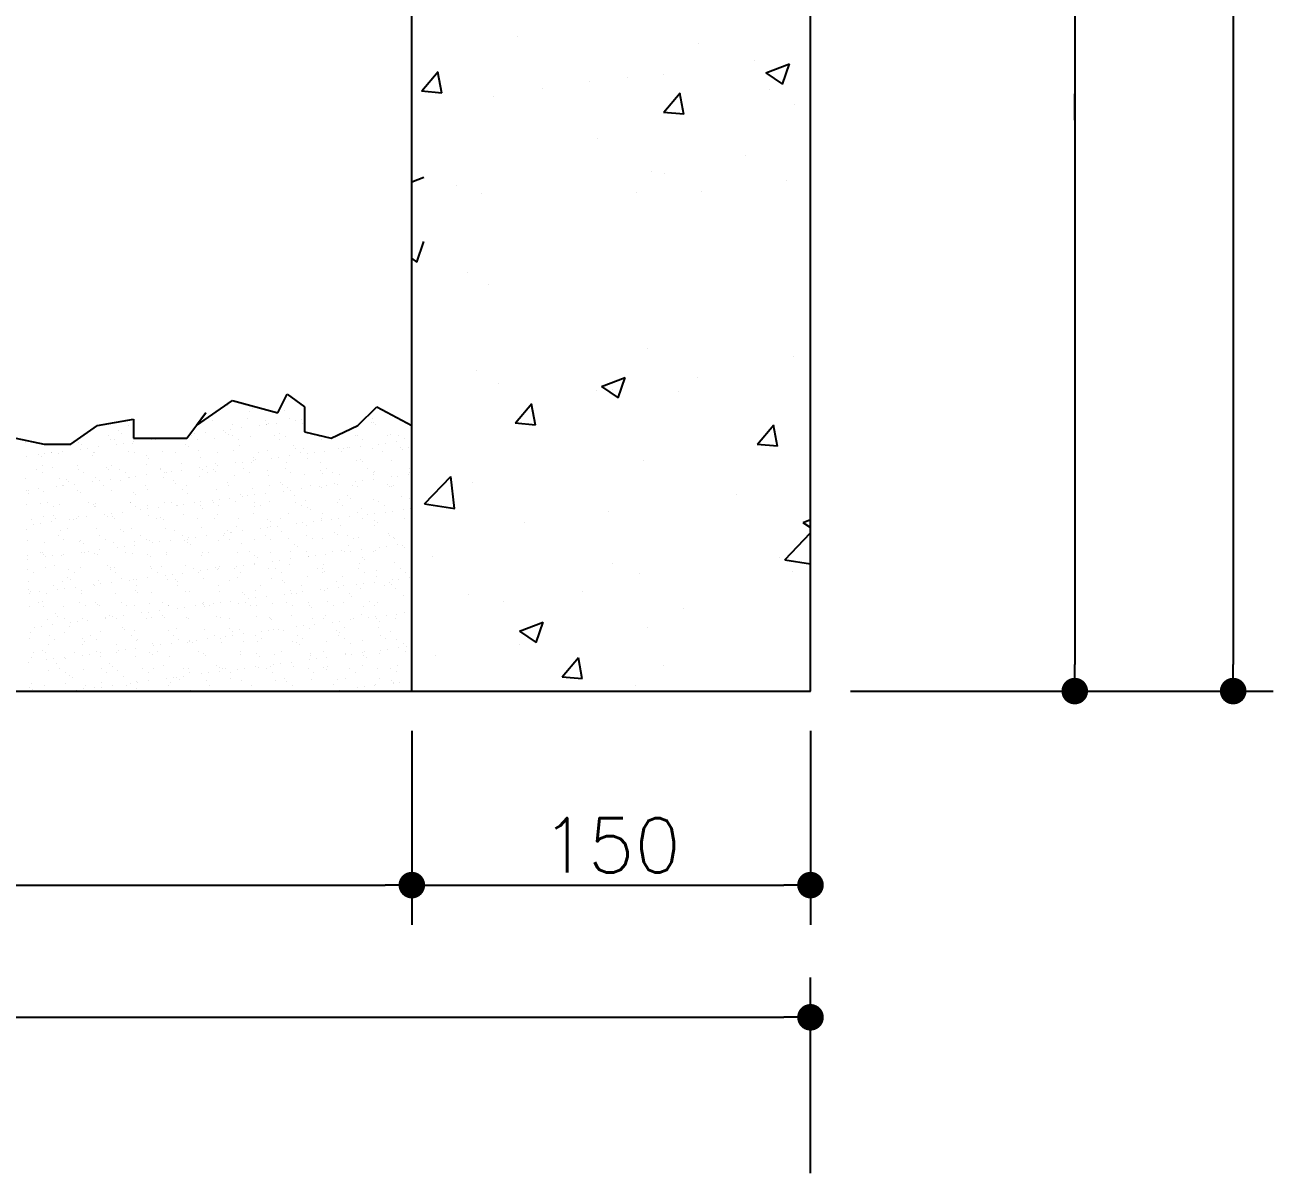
# Model space of a CAD drawing. Header units: millimetres. Extents: x 412 to 646, y 331 to 411.
# Drawn here: x 562.398 to 563.74, y 387.271 to 388.506 of the extents above; entities that cross this region are included whole.
import ezdxf
from ezdxf.enums import TextEntityAlignment as Align

# ---------------------------------------------------------------- set-up
doc = ezdxf.new("R2010")
doc.units = ezdxf.units.MM
for name, color, linetype in [('DETALHES', 6, 'Continuous'), ('nivel', 4, 'Continuous'), ('PAR', 4, 'Continuous')]:
    doc.layers.add(name, color=color, linetype=linetype)
doc.styles.add('ROMANS', font='romans.shx', dxfattribs={"height": 0.2})

# ---------------------------------------------------------------- blocks, each defined once
blk = doc.blocks.new('DOT')
at = {"layer": 'PAR', "color": 0, "linetype": 'ByBlock'}
blk.add_line((-0.5, 0), (-1, 0), dxfattribs=at)
at = {"layer": 'PAR', "color": 0, "linetype": 'ByBlock', "const_width": 0.5}
blk.add_lwpolyline([(-0.25, 0, 1), (0.25, 0, 1)], format="xyb", close=True, dxfattribs=at)

msp = doc.modelspace()

# ---------------------------------------------------------------- linework, layer by layer
at = {"color": 0}
for p, q in [((562.616138, 388.096156), (562.616138, 388.096156)), ((562.639941, 388.090473), (562.639941, 388.090473)), ((562.642853, 388.093126), (562.642853, 388.093126)), ((562.677334, 388.09095), (562.677334, 388.09095)), ((562.772735, 388.091345), (562.772735, 388.091345)), ((562.584133, 388.075865), (562.584133, 388.075865)), ((562.593338, 388.08226), (562.593338, 388.08226)), ((562.599911, 388.080589), (562.599911, 388.080589)), ((562.621525, 388.076342), (562.621525, 388.076342)), ((562.637824, 388.082341), (562.637824, 388.082341)), ((562.657071, 388.080098), (562.657071, 388.080098)), ((562.657379, 388.076159), (562.657379, 388.076159)), ((562.658067, 388.076167), (562.658067, 388.076167)), ((562.659704, 388.077685), (562.659704, 388.077685)), ((562.668993, 388.077687), (562.668993, 388.077687)), ((562.682309, 388.082422), (562.682309, 388.082422)), ((562.688396, 388.080242), (562.688396, 388.080242)), ((562.695831, 388.081221), (562.695831, 388.081221)), ((562.69665, 388.077557), (562.69665, 388.077557)), ((562.770584, 388.077859), (562.770584, 388.077859)), ((562.77128, 388.082583), (562.77128, 388.082583)), ((562.772235, 388.078344), (562.772235, 388.078344)), ((562.774868, 388.075931), (562.774868, 388.075931)), ((562.488194, 388.06398), (562.488194, 388.06398)), ((562.498965, 388.069314), (562.498965, 388.069314)), ((562.501598, 388.066902), (562.501598, 388.066902)), ((562.509008, 388.07465), (562.509008, 388.07465)), ((562.577165, 388.064142), (562.577165, 388.064142)), ((562.580475, 388.066034), (562.580475, 388.066034)), ((562.592089, 388.067563), (562.592089, 388.067563)), ((562.611492, 388.070117), (562.611492, 388.070117)), ((562.614129, 388.06756), (562.614129, 388.06756)), ((562.616762, 388.065147), (562.616762, 388.065147)), ((562.618927, 388.071096), (562.618927, 388.071096)), ((562.621651, 388.064223), (562.621651, 388.064223)), ((562.630541, 388.072625), (562.630541, 388.072625)), ((562.640841, 388.062949), (562.640841, 388.062949)), ((562.649944, 388.07518), (562.649944, 388.07518)), ((562.666136, 388.064304), (562.666136, 388.064304)), ((562.672132, 388.066297), (562.672132, 388.066297)), ((562.678233, 388.063426), (562.678233, 388.063426)), ((562.710622, 388.064385), (562.710622, 388.064385)), ((562.714776, 388.06325), (562.714776, 388.06325)), ((562.731926, 388.063393), (562.731926, 388.063393)), ((562.753358, 388.06464), (562.753358, 388.06464)), ((562.755107, 388.064465), (562.755107, 388.064465)), ((562.787296, 388.064543), (562.787296, 388.064543)), ((562.79075, 388.065117), (562.79075, 388.065117)), ((562.799593, 388.064546), (562.799593, 388.064546)), ((562.398862, 388.057268), (562.398862, 388.057268)), ((562.456022, 388.056777), (562.456022, 388.056777)), ((562.457684, 388.049868), (562.457684, 388.049868)), ((562.458655, 388.054364), (562.458655, 388.054364)), ((562.465119, 388.050847), (562.465119, 388.050847)), ((562.476733, 388.052376), (562.476733, 388.052376)), ((562.489742, 388.059867), (562.489742, 388.059867)), ((562.494218, 388.060143), (562.494218, 388.060143)), ((562.496136, 388.05493), (562.496136, 388.05493)), ((562.503571, 388.055909), (562.503571, 388.055909)), ((562.514026, 388.055514), (562.514026, 388.055514)), ((562.515185, 388.057438), (562.515185, 388.057438)), ((562.528324, 388.061257), (562.528324, 388.061257)), ((562.534588, 388.059993), (562.534588, 388.059993)), ((562.538704, 388.060224), (562.538704, 388.060224)), ((562.542023, 388.060972), (562.542023, 388.060972)), ((562.571186, 388.055023), (562.571186, 388.055023)), ((562.573819, 388.05261), (562.573819, 388.05261)), ((562.583189, 388.060304), (562.583189, 388.060304)), ((562.602259, 388.061559), (562.602259, 388.061559)), ((562.627675, 388.060385), (562.627675, 388.060385)), ((562.62919, 388.05376), (562.62919, 388.05376)), ((562.67216, 388.060466), (562.67216, 388.060466)), ((562.68635, 388.053269), (562.68635, 388.053269)), ((562.688983, 388.050856), (562.688983, 388.050856)), ((562.697549, 388.050032), (562.697549, 388.050032)), ((562.716646, 388.060547), (562.716646, 388.060547)), ((562.734942, 388.050509), (562.734942, 388.050509)), ((562.740018, 388.050052), (562.740018, 388.050052)), ((562.744354, 388.052005), (562.744354, 388.052005)), ((562.747454, 388.051031), (562.747454, 388.051031)), ((562.759067, 388.05256), (562.759067, 388.05256)), ((562.761131, 388.060628), (562.761131, 388.060628)), ((562.771484, 388.050334), (562.771484, 388.050334)), ((562.77847, 388.055114), (562.77847, 388.055114)), ((562.785906, 388.056093), (562.785906, 388.056093)), ((562.797519, 388.057622), (562.797519, 388.057622)), ((562.801514, 388.051514), (562.801514, 388.051514)), ((562.804147, 388.049102), (562.804147, 388.049102)), ((562.805617, 388.060709), (562.805617, 388.060709)), ((562.810066, 388.051724), (562.810066, 388.051724)), ((562.399829, 388.042251), (562.399829, 388.042251)), ((562.41308, 388.044239), (562.41308, 388.044239)), ((562.415713, 388.041826), (562.415713, 388.041826)), ((562.419232, 388.044806), (562.419232, 388.044806)), ((562.426667, 388.045785), (562.426667, 388.045785)), ((562.426933, 388.046165), (562.426933, 388.046165)), ((562.433933, 388.045259), (562.433933, 388.045259)), ((562.438281, 388.047314), (562.438281, 388.047314)), ((562.471083, 388.042976), (562.471083, 388.042976)), ((562.471419, 388.046246), (562.471419, 388.046246)), ((562.472516, 388.046649), (562.472516, 388.046649)), ((562.509908, 388.047126), (562.509908, 388.047126)), ((562.515904, 388.046327), (562.515904, 388.046327)), ((562.528244, 388.042485), (562.528244, 388.042485)), ((562.530877, 388.040072), (562.530877, 388.040072)), ((562.54645, 388.04695), (562.54645, 388.04695)), ((562.56039, 388.046408), (562.56039, 388.046408)), ((562.585033, 388.04834), (562.585033, 388.04834)), ((562.586247, 388.041222), (562.586247, 388.041222)), ((562.604875, 388.046489), (562.604875, 388.046489)), ((562.622425, 388.048817), (562.622425, 388.048817)), ((562.632098, 388.035844), (562.632098, 388.035844)), ((562.643408, 388.040731), (562.643408, 388.040731)), ((562.643711, 388.037373), (562.643711, 388.037373)), ((562.646041, 388.038318), (562.646041, 388.038318)), ((562.649361, 388.04657), (562.649361, 388.04657)), ((562.658967, 388.048642), (562.658967, 388.048642)), ((562.663114, 388.039928), (562.663114, 388.039928)), ((562.67055, 388.040906), (562.67055, 388.040906)), ((562.679133, 388.035901), (562.679133, 388.035901)), ((562.682163, 388.042435), (562.682163, 388.042435)), ((562.693846, 388.046651), (562.693846, 388.046651)), ((562.701411, 388.039468), (562.701411, 388.039468)), ((562.701566, 388.04499), (562.701566, 388.04499)), ((562.709002, 388.045969), (562.709002, 388.045969)), ((562.715676, 388.035726), (562.715676, 388.035726)), ((562.720615, 388.047498), (562.720615, 388.047498)), ((562.738332, 388.046731), (562.738332, 388.046731)), ((562.754258, 388.037116), (562.754258, 388.037116)), ((562.758572, 388.038977), (562.758572, 388.038977)), ((562.761205, 388.036564), (562.761205, 388.036564)), ((562.782817, 388.046812), (562.782817, 388.046812)), ((562.79165, 388.037593), (562.79165, 388.037593)), ((562.41076, 388.028048), (562.41076, 388.028048)), ((562.416707, 388.032041), (562.416707, 388.032041)), ((562.416784, 388.02421), (562.416784, 388.02421)), ((562.42814, 388.030438), (562.42814, 388.030438)), ((562.4541, 388.032517), (562.4541, 388.032517)), ((562.455246, 388.028128), (562.455246, 388.028128)), ((562.46127, 388.024291), (562.46127, 388.024291)), ((562.485301, 388.029947), (562.485301, 388.029947)), ((562.487934, 388.027535), (562.487934, 388.027535)), ((562.490642, 388.032342), (562.490642, 388.032342)), ((562.499731, 388.028209), (562.499731, 388.028209)), ((562.505755, 388.024372), (562.505755, 388.024372)), ((562.528355, 388.022186), (562.528355, 388.022186)), ((562.529224, 388.033732), (562.529224, 388.033732)), ((562.543304, 388.028684), (562.543304, 388.028684)), ((562.544217, 388.02829), (562.544217, 388.02829)), ((562.547758, 388.024741), (562.547758, 388.024741)), ((562.550241, 388.024452), (562.550241, 388.024452)), ((562.555194, 388.02572), (562.555194, 388.02572)), ((562.566616, 388.034209), (562.566616, 388.034209)), ((562.566807, 388.027249), (562.566807, 388.027249)), ((562.58621, 388.029803), (562.58621, 388.029803)), ((562.588702, 388.028371), (562.588702, 388.028371)), ((562.593646, 388.030782), (562.593646, 388.030782)), ((562.594726, 388.024533), (562.594726, 388.024533)), ((562.600465, 388.028193), (562.600465, 388.028193)), ((562.603098, 388.025781), (562.603098, 388.025781)), ((562.603159, 388.034034), (562.603159, 388.034034)), ((562.605259, 388.032311), (562.605259, 388.032311)), ((562.624662, 388.034865), (562.624662, 388.034865)), ((562.633188, 388.028452), (562.633188, 388.028452)), ((562.639212, 388.024614), (562.639212, 388.024614)), ((562.641741, 388.035424), (562.641741, 388.035424)), ((562.658469, 388.02693), (562.658469, 388.02693)), ((562.677673, 388.028533), (562.677673, 388.028533)), ((562.683697, 388.024695), (562.683697, 388.024695)), ((562.698449, 388.022507), (562.698449, 388.022507)), ((562.715629, 388.026439), (562.715629, 388.026439)), ((562.718262, 388.024027), (562.718262, 388.024027)), ((562.722159, 388.028613), (562.722159, 388.028613)), ((562.728183, 388.024776), (562.728183, 388.024776)), ((562.735842, 388.022984), (562.735842, 388.022984)), ((562.766644, 388.028694), (562.766644, 388.028694)), ((562.772384, 388.022809), (562.772384, 388.022809)), ((562.772668, 388.024857), (562.772668, 388.024857)), ((562.773633, 388.025176), (562.773633, 388.025176)), ((562.81069, 388.02237), (562.81069, 388.02237)), ((562.810966, 388.024199), (562.810966, 388.024199)), ((562.81113, 388.028775), (562.81113, 388.028775)), ((562.398291, 388.017909), (562.398291, 388.017909)), ((562.432403, 388.009554), (562.432403, 388.009554)), ((562.434833, 388.017734), (562.434833, 388.017734)), ((562.43847, 388.010394), (562.43847, 388.010394)), ((562.439838, 388.010533), (562.439838, 388.010533)), ((562.442359, 388.01741), (562.442359, 388.01741)), ((562.444992, 388.014997), (562.444992, 388.014997)), ((562.451452, 388.012062), (562.451452, 388.012062)), ((562.470855, 388.014616), (562.470855, 388.014616)), ((562.473416, 388.019124), (562.473416, 388.019124)), ((562.47829, 388.015595), (562.47829, 388.015595)), ((562.482956, 388.010475), (562.482956, 388.010475)), ((562.489903, 388.017124), (562.489903, 388.017124)), ((562.500362, 388.016147), (562.500362, 388.016147)), ((562.509306, 388.019678), (562.509306, 388.019678)), ((562.510808, 388.019601), (562.510808, 388.019601)), ((562.516742, 388.020657), (562.516742, 388.020657)), ((562.527441, 388.010556), (562.527441, 388.010556)), ((562.54735, 388.019426), (562.54735, 388.019426)), ((562.557523, 388.015656), (562.557523, 388.015656)), ((562.560156, 388.013243), (562.560156, 388.013243)), ((562.571927, 388.010637), (562.571927, 388.010637)), ((562.585932, 388.020816), (562.585932, 388.020816)), ((562.615526, 388.014393), (562.615526, 388.014393)), ((562.616412, 388.010718), (562.616412, 388.010718)), ((562.623325, 388.021293), (562.623325, 388.021293)), ((562.659867, 388.021117), (562.659867, 388.021117)), ((562.660898, 388.010799), (562.660898, 388.010799)), ((562.672687, 388.013902), (562.672687, 388.013902)), ((562.67532, 388.011489), (562.67532, 388.011489)), ((562.705383, 388.010879), (562.705383, 388.010879)), ((562.714737, 388.009738), (562.714737, 388.009738)), ((562.722173, 388.010717), (562.722173, 388.010717)), ((562.73069, 388.012639), (562.73069, 388.012639)), ((562.733786, 388.012246), (562.733786, 388.012246)), ((562.749869, 388.01096), (562.749869, 388.01096)), ((562.753189, 388.0148), (562.753189, 388.0148)), ((562.755158, 388.009591), (562.755158, 388.009591)), ((562.760625, 388.015779), (562.760625, 388.015779)), ((562.772238, 388.017308), (562.772238, 388.017308)), ((562.787851, 388.012148), (562.787851, 388.012148)), ((562.790484, 388.009735), (562.790484, 388.009735)), ((562.791641, 388.019862), (562.791641, 388.019862)), ((562.79255, 388.010068), (562.79255, 388.010068)), ((562.794354, 388.011041), (562.794354, 388.011041)), ((562.799076, 388.020841), (562.799076, 388.020841)), ((562.399416, 388.004872), (562.399416, 388.004872)), ((562.401386, 388.00547), (562.401386, 388.00547)), ((562.402049, 388.002459), (562.402049, 388.002459)), ((562.413, 388.006999), (562.413, 388.006999)), ((562.417607, 388.004516), (562.417607, 388.004516)), ((562.454999, 388.004993), (562.454999, 388.004993)), ((562.457419, 388.003609), (562.457419, 388.003609)), ((562.491542, 388.004818), (562.491542, 388.004818)), ((562.51458, 388.003118), (562.51458, 388.003118)), ((562.517213, 388.000705), (562.517213, 388.000705)), ((562.530124, 388.006208), (562.530124, 388.006208)), ((562.567516, 388.006685), (562.567516, 388.006685)), ((562.572583, 388.001855), (562.572583, 388.001855)), ((562.604059, 388.006509), (562.604059, 388.006509)), ((562.606817, 387.99553), (562.606817, 387.99553)), ((562.61843, 387.997059), (562.61843, 387.997059)), ((562.629744, 388.001364), (562.629744, 388.001364)), ((562.632377, 387.998951), (562.632377, 387.998951)), ((562.637833, 387.999613), (562.637833, 387.999613)), ((562.642641, 388.007899), (562.642641, 388.007899)), ((562.645269, 388.000592), (562.645269, 388.000592)), ((562.656882, 388.002121), (562.656882, 388.002121)), ((562.676285, 388.004676), (562.676285, 388.004676)), ((562.680033, 388.008376), (562.680033, 388.008376)), ((562.683721, 388.005654), (562.683721, 388.005654)), ((562.687747, 388.000101), (562.687747, 388.000101)), ((562.695334, 388.007183), (562.695334, 388.007183)), ((562.716575, 388.008201), (562.716575, 388.008201)), ((562.736741, 387.99546), (562.736741, 387.99546)), ((562.744908, 387.99961), (562.744908, 387.99961)), ((562.747541, 387.997197), (562.747541, 387.997197)), ((562.773284, 387.995285), (562.773284, 387.995285)), ((562.802912, 387.998347), (562.802912, 387.998347)), ((562.811866, 387.996675), (562.811866, 387.996675)), ((562.399191, 387.990385), (562.399191, 387.990385)), ((562.414477, 387.991072), (562.414477, 387.991072)), ((562.422297, 387.992277), (562.422297, 387.992277)), ((562.428321, 387.988439), (562.428321, 387.988439)), ((562.435733, 387.990209), (562.435733, 387.990209)), ((562.466783, 387.992357), (562.466783, 387.992357)), ((562.471638, 387.990581), (562.471638, 387.990581)), ((562.472807, 387.98852), (562.472807, 387.98852)), ((562.474271, 387.988168), (562.474271, 387.988168)), ((562.474315, 387.991599), (562.474315, 387.991599)), ((562.503074, 387.981872), (562.503074, 387.981872)), ((562.511268, 387.992438), (562.511268, 387.992438)), ((562.511708, 387.992076), (562.511708, 387.992076)), ((562.517292, 387.988601), (562.517292, 387.988601)), ((562.522477, 387.984426), (562.522477, 387.984426)), ((562.529641, 387.989317), (562.529641, 387.989317)), ((562.529913, 387.985405), (562.529913, 387.985405)), ((562.541526, 387.986934), (562.541526, 387.986934)), ((562.54825, 387.991901), (562.54825, 387.991901)), ((562.555754, 387.992519), (562.555754, 387.992519)), ((562.560929, 387.989489), (562.560929, 387.989489)), ((562.561778, 387.988681), (562.561778, 387.988681)), ((562.568365, 387.990468), (562.568365, 387.990468)), ((562.579978, 387.991996), (562.579978, 387.991996)), ((562.586802, 387.988826), (562.586802, 387.988826)), ((562.586832, 387.993291), (562.586832, 387.993291)), ((562.589435, 387.986414), (562.589435, 387.986414)), ((562.599381, 387.994551), (562.599381, 387.994551)), ((562.600239, 387.9926), (562.600239, 387.9926)), ((562.606263, 387.988762), (562.606263, 387.988762)), ((562.624225, 387.993768), (562.624225, 387.993768)), ((562.644725, 387.992681), (562.644725, 387.992681)), ((562.644805, 387.987563), (562.644805, 387.987563)), ((562.650749, 387.988843), (562.650749, 387.988843)), ((562.660767, 387.993593), (562.660767, 387.993593)), ((562.68921, 387.992762), (562.68921, 387.992762)), ((562.695234, 387.988924), (562.695234, 387.988924)), ((562.699349, 387.994983), (562.699349, 387.994983)), ((562.701966, 387.987072), (562.701966, 387.987072)), ((562.704599, 387.98466), (562.704599, 387.98466)), ((562.733696, 387.992842), (562.733696, 387.992842)), ((562.73972, 387.989005), (562.73972, 387.989005)), ((562.756058, 387.982066), (562.756058, 387.982066)), ((562.759969, 387.985809), (562.759969, 387.985809)), ((562.778181, 387.992923), (562.778181, 387.992923)), ((562.784205, 387.989086), (562.784205, 387.989086)), ((562.785409, 387.982056), (562.785409, 387.982056)), ((562.79345, 387.982543), (562.79345, 387.982543)), ((562.804812, 387.98461), (562.804812, 387.98461)), ((562.812247, 387.985589), (562.812247, 387.985589)), ((562.405522, 387.974542), (562.405522, 387.974542)), ((562.407121, 387.969239), (562.407121, 387.969239)), ((562.414557, 387.970218), (562.414557, 387.970218)), ((562.418507, 387.976991), (562.418507, 387.976991)), ((562.42617, 387.971747), (562.42617, 387.971747)), ((562.428695, 387.978043), (562.428695, 387.978043)), ((562.431328, 387.97563), (562.431328, 387.97563)), ((562.445573, 387.974302), (562.445573, 387.974302)), ((562.450007, 387.974623), (562.450007, 387.974623)), ((562.453009, 387.975281), (562.453009, 387.975281)), ((562.455899, 387.977468), (562.455899, 387.977468)), ((562.464622, 387.97681), (562.464622, 387.97681)), ((562.484025, 387.979364), (562.484025, 387.979364)), ((562.486698, 387.97678), (562.486698, 387.97678)), ((562.491461, 387.980343), (562.491461, 387.980343)), ((562.492442, 387.977293), (562.492442, 387.977293)), ((562.494493, 387.974704), (562.494493, 387.974704)), ((562.531024, 387.978683), (562.531024, 387.978683)), ((562.538978, 387.974785), (562.538978, 387.974785)), ((562.543859, 387.976289), (562.543859, 387.976289)), ((562.546492, 387.973876), (562.546492, 387.973876)), ((562.568416, 387.97916), (562.568416, 387.97916)), ((562.583464, 387.974866), (562.583464, 387.974866)), ((562.601862, 387.975026), (562.601862, 387.975026)), ((562.604958, 387.978985), (562.604958, 387.978985)), ((562.627949, 387.974947), (562.627949, 387.974947)), ((562.643541, 387.980375), (562.643541, 387.980375)), ((562.659023, 387.974535), (562.659023, 387.974535)), ((562.661656, 387.972122), (562.661656, 387.972122)), ((562.672435, 387.975027), (562.672435, 387.975027)), ((562.680933, 387.980852), (562.680933, 387.980852)), ((562.689456, 387.969423), (562.689456, 387.969423)), ((562.696891, 387.970402), (562.696891, 387.970402)), ((562.708505, 387.971931), (562.708505, 387.971931)), ((562.71692, 387.975108), (562.71692, 387.975108)), ((562.717026, 387.973272), (562.717026, 387.973272)), ((562.717475, 387.980676), (562.717475, 387.980676)), ((562.727908, 387.974486), (562.727908, 387.974486)), ((562.735343, 387.975465), (562.735343, 387.975465)), ((562.746957, 387.976994), (562.746957, 387.976994)), ((562.761406, 387.975189), (562.761406, 387.975189)), ((562.76636, 387.979548), (562.76636, 387.979548)), ((562.773795, 387.980527), (562.773795, 387.980527)), ((562.774187, 387.972781), (562.774187, 387.972781)), ((562.77682, 387.970368), (562.77682, 387.970368)), ((562.805891, 387.97527), (562.805891, 387.97527)), ((562.812766, 387.96915), (562.812766, 387.96915)), ((562.400091, 387.96286), (562.400091, 387.96286)), ((562.433834, 387.956505), (562.433834, 387.956505)), ((562.436633, 387.962685), (562.436633, 387.962685)), ((562.443756, 387.964242), (562.443756, 387.964242)), ((562.475215, 387.964075), (562.475215, 387.964075)), ((562.47832, 387.956586), (562.47832, 387.956586)), ((562.500917, 387.963751), (562.500917, 387.963751)), ((562.50355, 387.961339), (562.50355, 387.961339)), ((562.512608, 387.964552), (562.512608, 387.964552)), ((562.522805, 387.956667), (562.522805, 387.956667)), ((562.54915, 387.964376), (562.54915, 387.964376)), ((562.55892, 387.962488), (562.55892, 387.962488)), ((562.567291, 387.956748), (562.567291, 387.956748)), ((562.581535, 387.955215), (562.581535, 387.955215)), ((562.587732, 387.965766), (562.587732, 387.965766)), ((562.593149, 387.956744), (562.593149, 387.956744)), ((562.611776, 387.956829), (562.611776, 387.956829)), ((562.612552, 387.959299), (562.612552, 387.959299)), ((562.616081, 387.961997), (562.616081, 387.961997)), ((562.618714, 387.959585), (562.618714, 387.959585)), ((562.619987, 387.960278), (562.619987, 387.960278)), ((562.625124, 387.966243), (562.625124, 387.966243)), ((562.631601, 387.961807), (562.631601, 387.961807)), ((562.651004, 387.964361), (562.651004, 387.964361)), ((562.656262, 387.95691), (562.656262, 387.95691)), ((562.658439, 387.96534), (562.658439, 387.96534)), ((562.661667, 387.966068), (562.661667, 387.966068)), ((562.670053, 387.966869), (562.670053, 387.966869)), ((562.674084, 387.960734), (562.674084, 387.960734)), ((562.700249, 387.967458), (562.700249, 387.967458)), ((562.700747, 387.95699), (562.700747, 387.95699)), ((562.731245, 387.960243), (562.731245, 387.960243)), ((562.733878, 387.957831), (562.733878, 387.957831)), ((562.737641, 387.967935), (562.737641, 387.967935)), ((562.745233, 387.957071), (562.745233, 387.957071)), ((562.774184, 387.96776), (562.774184, 387.96776)), ((562.789248, 387.95898), (562.789248, 387.95898)), ((562.789718, 387.957152), (562.789718, 387.957152)), ((562.79435, 387.955019), (562.79435, 387.955019)), ((562.400813, 387.951705), (562.400813, 387.951705)), ((562.419407, 387.949466), (562.419407, 387.949466)), ((562.439858, 387.952668), (562.439858, 387.952668)), ((562.456799, 387.949943), (562.456799, 387.949943)), ((562.457974, 387.951214), (562.457974, 387.951214)), ((562.460607, 387.948801), (562.460607, 387.948801)), ((562.477793, 387.941558), (562.477793, 387.941558)), ((562.484344, 387.952749), (562.484344, 387.952749)), ((562.493341, 387.949768), (562.493341, 387.949768)), ((562.497196, 387.944112), (562.497196, 387.944112)), ((562.504631, 387.945091), (562.504631, 387.945091)), ((562.515977, 387.949951), (562.515977, 387.949951)), ((562.516245, 387.94662), (562.516245, 387.94662)), ((562.528829, 387.952829), (562.528829, 387.952829)), ((562.531924, 387.951158), (562.531924, 387.951158)), ((562.535648, 387.949174), (562.535648, 387.949174)), ((562.543083, 387.950153), (562.543083, 387.950153)), ((562.554697, 387.951682), (562.554697, 387.951682)), ((562.569316, 387.951635), (562.569316, 387.951635)), ((562.573138, 387.94946), (562.573138, 387.94946)), ((562.573315, 387.95291), (562.573315, 387.95291)), ((562.5741, 387.954237), (562.5741, 387.954237)), ((562.575771, 387.947047), (562.575771, 387.947047)), ((562.605858, 387.95146), (562.605858, 387.95146)), ((562.6178, 387.952991), (562.6178, 387.952991)), ((562.631141, 387.948197), (562.631141, 387.948197)), ((562.644441, 387.95285), (562.644441, 387.95285)), ((562.662286, 387.953072), (562.662286, 387.953072)), ((562.681833, 387.953327), (562.681833, 387.953327)), ((562.688302, 387.947706), (562.688302, 387.947706)), ((562.690935, 387.945293), (562.690935, 387.945293)), ((562.706771, 387.953153), (562.706771, 387.953153)), ((562.718375, 387.953152), (562.718375, 387.953152)), ((562.746305, 387.946443), (562.746305, 387.946443)), ((562.751257, 387.953234), (562.751257, 387.953234)), ((562.756957, 387.954542), (562.756957, 387.954542)), ((562.760127, 387.941742), (562.760127, 387.941742)), ((562.77953, 387.944296), (562.77953, 387.944296)), ((562.786966, 387.945275), (562.786966, 387.945275)), ((562.795742, 387.953314), (562.795742, 387.953314)), ((562.798579, 387.946804), (562.798579, 387.946804)), ((562.803466, 387.945952), (562.803466, 387.945952)), ((562.806099, 387.943539), (562.806099, 387.943539)), ((562.813666, 387.941625), (562.813666, 387.941625)), ((562.400889, 387.931433), (562.400889, 387.931433)), ((562.400991, 387.935335), (562.400991, 387.935335)), ((562.415032, 387.938676), (562.415032, 387.938676)), ((562.417059, 387.938771), (562.417059, 387.938771)), ((562.417665, 387.936263), (562.417665, 387.936263)), ((562.420292, 387.933987), (562.420292, 387.933987)), ((562.427727, 387.934966), (562.427727, 387.934966)), ((562.437533, 387.93516), (562.437533, 387.93516)), ((562.439341, 387.936495), (562.439341, 387.936495)), ((562.458744, 387.93905), (562.458744, 387.93905)), ((562.461544, 387.938852), (562.461544, 387.938852)), ((562.466179, 387.940029), (562.466179, 387.940029)), ((562.473035, 387.937413), (562.473035, 387.937413)), ((562.476115, 387.93655), (562.476115, 387.93655)), ((562.50603, 387.938933), (562.50603, 387.938933)), ((562.513507, 387.937027), (562.513507, 387.937027)), ((562.530196, 387.936922), (562.530196, 387.936922)), ((562.532829, 387.934509), (562.532829, 387.934509)), ((562.55005, 387.936852), (562.55005, 387.936852)), ((562.550515, 387.939014), (562.550515, 387.939014)), ((562.588199, 387.935659), (562.588199, 387.935659)), ((562.588632, 387.938242), (562.588632, 387.938242)), ((562.595001, 387.939095), (562.595001, 387.939095)), ((562.626024, 387.938719), (562.626024, 387.938719)), ((562.639486, 387.939176), (562.639486, 387.939176)), ((562.64536, 387.935168), (562.64536, 387.935168)), ((562.647993, 387.932755), (562.647993, 387.932755)), ((562.662567, 387.938543), (562.662567, 387.938543)), ((562.664175, 387.929109), (562.664175, 387.929109)), ((562.67161, 387.930088), (562.67161, 387.930088)), ((562.683224, 387.931617), (562.683224, 387.931617)), ((562.683972, 387.939256), (562.683972, 387.939256)), ((562.701149, 387.939933), (562.701149, 387.939933)), ((562.702627, 387.934171), (562.702627, 387.934171)), ((562.703363, 387.933905), (562.703363, 387.933905)), ((562.710062, 387.93515), (562.710062, 387.93515)), ((562.721675, 387.936679), (562.721675, 387.936679)), ((562.728457, 387.939337), (562.728457, 387.939337)), ((562.738541, 387.94041), (562.738541, 387.94041)), ((562.741079, 387.939234), (562.741079, 387.939234)), ((562.748514, 387.940213), (562.748514, 387.940213)), ((562.760524, 387.933414), (562.760524, 387.933414)), ((562.763157, 387.931001), (562.763157, 387.931001)), ((562.772943, 387.939418), (562.772943, 387.939418)), ((562.775083, 387.940235), (562.775083, 387.940235)), ((562.400886, 387.920653), (562.400886, 387.920653)), ((562.40691, 387.916816), (562.40691, 387.916816)), ((562.420307, 387.921942), (562.420307, 387.921942)), ((562.430092, 387.924875), (562.430092, 387.924875)), ((562.445371, 387.920734), (562.445371, 387.920734)), ((562.451395, 387.916897), (562.451395, 387.916897)), ((562.457699, 387.922419), (562.457699, 387.922419)), ((562.487253, 387.924384), (562.487253, 387.924384)), ((562.489857, 387.920815), (562.489857, 387.920815)), ((562.489886, 387.921972), (562.489886, 387.921972)), ((562.494241, 387.922243), (562.494241, 387.922243)), ((562.495881, 387.916977), (562.495881, 387.916977)), ((562.532824, 387.923634), (562.532824, 387.923634)), ((562.534342, 387.920896), (562.534342, 387.920896)), ((562.540366, 387.917058), (562.540366, 387.917058)), ((562.545256, 387.923121), (562.545256, 387.923121)), ((562.556254, 387.914901), (562.556254, 387.914901)), ((562.567868, 387.91643), (562.567868, 387.91643)), ((562.570216, 387.92411), (562.570216, 387.92411)), ((562.578828, 387.920977), (562.578828, 387.920977)), ((562.584852, 387.917139), (562.584852, 387.917139)), ((562.587271, 387.918985), (562.587271, 387.918985)), ((562.594706, 387.919963), (562.594706, 387.919963)), ((562.602417, 387.92263), (562.602417, 387.92263)), ((562.60505, 387.920218), (562.60505, 387.920218)), ((562.60632, 387.921492), (562.60632, 387.921492)), ((562.606758, 387.923935), (562.606758, 387.923935)), ((562.623313, 387.921058), (562.623313, 387.921058)), ((562.625723, 387.924047), (562.625723, 387.924047)), ((562.629337, 387.91722), (562.629337, 387.91722)), ((562.633158, 387.925026), (562.633158, 387.925026)), ((562.644772, 387.926555), (562.644772, 387.926555)), ((562.64534, 387.925325), (562.64534, 387.925325)), ((562.66042, 387.921367), (562.66042, 387.921367)), ((562.667799, 387.921139), (562.667799, 387.921139)), ((562.673823, 387.917301), (562.673823, 387.917301)), ((562.682733, 387.925802), (562.682733, 387.925802)), ((562.712284, 387.921219), (562.712284, 387.921219)), ((562.717581, 387.920876), (562.717581, 387.920876)), ((562.718308, 387.917382), (562.718308, 387.917382)), ((562.719275, 387.925627), (562.719275, 387.925627)), ((562.720214, 387.918464), (562.720214, 387.918464)), ((562.75677, 387.9213), (562.75677, 387.9213)), ((562.757857, 387.927017), (562.757857, 387.927017)), ((562.762794, 387.917463), (562.762794, 387.917463)), ((562.775584, 387.919613), (562.775584, 387.919613)), ((562.79525, 387.927494), (562.79525, 387.927494)), ((562.801255, 387.921381), (562.801255, 387.921381)), ((562.807279, 387.917543), (562.807279, 387.917543)), ((562.40189, 387.907811), (562.40189, 387.907811)), ((562.428596, 387.903), (562.428596, 387.903)), ((562.438433, 387.907635), (562.438433, 387.907635)), ((562.444311, 387.911847), (562.444311, 387.911847)), ((562.446944, 387.909434), (562.446944, 387.909434)), ((562.471915, 387.903798), (562.471915, 387.903798)), ((562.473081, 387.903081), (562.473081, 387.903081)), ((562.477015, 387.909025), (562.477015, 387.909025)), ((562.47935, 387.904777), (562.47935, 387.904777)), ((562.490964, 387.906305), (562.490964, 387.906305)), ((562.502314, 387.910584), (562.502314, 387.910584)), ((562.510367, 387.90886), (562.510367, 387.90886)), ((562.514407, 387.909502), (562.514407, 387.909502)), ((562.517567, 387.903162), (562.517567, 387.903162)), ((562.517802, 387.909839), (562.517802, 387.909839)), ((562.529416, 387.911368), (562.529416, 387.911368)), ((562.548819, 387.913922), (562.548819, 387.913922)), ((562.55095, 387.909327), (562.55095, 387.909327)), ((562.559475, 387.910093), (562.559475, 387.910093)), ((562.562052, 387.903243), (562.562052, 387.903243)), ((562.562108, 387.90768), (562.562108, 387.90768)), ((562.589532, 387.910717), (562.589532, 387.910717)), ((562.606538, 387.903324), (562.606538, 387.903324)), ((562.617478, 387.90883), (562.617478, 387.90883)), ((562.626924, 387.911194), (562.626924, 387.911194)), ((562.651023, 387.903404), (562.651023, 387.903404)), ((562.663466, 387.911019), (562.663466, 387.911019)), ((562.674639, 387.908339), (562.674639, 387.908339)), ((562.677272, 387.905926), (562.677272, 387.905926)), ((562.695509, 387.903485), (562.695509, 387.903485)), ((562.702049, 387.912409), (562.702049, 387.912409)), ((562.732642, 387.907076), (562.732642, 387.907076)), ((562.734846, 387.901427), (562.734846, 387.901427)), ((562.739441, 387.912886), (562.739441, 387.912886)), ((562.739994, 387.903566), (562.739994, 387.903566)), ((562.754249, 387.903982), (562.754249, 387.903982)), ((562.761685, 387.904961), (562.761685, 387.904961)), ((562.773298, 387.906489), (562.773298, 387.906489)), ((562.775983, 387.91271), (562.775983, 387.91271)), ((562.78448, 387.903647), (562.78448, 387.903647)), ((562.789803, 387.906585), (562.789803, 387.906585)), ((562.792436, 387.904172), (562.792436, 387.904172)), ((562.792701, 387.909044), (562.792701, 387.909044)), ((562.800137, 387.910023), (562.800137, 387.910023)), ((562.81175, 387.911552), (562.81175, 387.911552)), ((562.401368, 387.899309), (562.401368, 387.899309)), ((562.402446, 387.894652), (562.402446, 387.894652)), ((562.404001, 387.896897), (562.404001, 387.896897)), ((562.41406, 387.896181), (562.41406, 387.896181)), ((562.421207, 387.894417), (562.421207, 387.894417)), ((562.433463, 387.898735), (562.433463, 387.898735)), ((562.440898, 387.899714), (562.440898, 387.899714)), ((562.452512, 387.901243), (562.452512, 387.901243)), ((562.458599, 387.894894), (562.458599, 387.894894)), ((562.459371, 387.898046), (562.459371, 387.898046)), ((562.495141, 387.894719), (562.495141, 387.894719)), ((562.516532, 387.897555), (562.516532, 387.897555)), ((562.519165, 387.895143), (562.519165, 387.895143)), ((562.533723, 387.896109), (562.533723, 387.896109)), ((562.571116, 387.896586), (562.571116, 387.896586)), ((562.574535, 387.896292), (562.574535, 387.896292)), ((562.607658, 387.896411), (562.607658, 387.896411)), ((562.631696, 387.895801), (562.631696, 387.895801)), ((562.634329, 387.893388), (562.634329, 387.893388)), ((562.638893, 387.888795), (562.638893, 387.888795)), ((562.64624, 387.897801), (562.64624, 387.897801)), ((562.646329, 387.889774), (562.646329, 387.889774)), ((562.657942, 387.891303), (562.657942, 387.891303)), ((562.677345, 387.893857), (562.677345, 387.893857)), ((562.683633, 387.898278), (562.683633, 387.898278)), ((562.684781, 387.894836), (562.684781, 387.894836)), ((562.689699, 387.894538), (562.689699, 387.894538)), ((562.696394, 387.896365), (562.696394, 387.896365)), ((562.715797, 387.898919), (562.715797, 387.898919)), ((562.720175, 387.898102), (562.720175, 387.898102)), ((562.723233, 387.899898), (562.723233, 387.899898)), ((562.74686, 387.894047), (562.74686, 387.894047)), ((562.749493, 387.891634), (562.749493, 387.891634)), ((562.758757, 387.899492), (562.758757, 387.899492)), ((562.796149, 387.899969), (562.796149, 387.899969)), ((562.804863, 387.892784), (562.804863, 387.892784)), ((562.40279, 387.880286), (562.40279, 387.880286)), ((562.412423, 387.884882), (562.412423, 387.884882)), ((562.416429, 387.885509), (562.416429, 387.885509)), ((562.418447, 387.881045), (562.418447, 387.881045)), ((562.439333, 387.880111), (562.439333, 387.880111)), ((562.456908, 387.884963), (562.456908, 387.884963)), ((562.462932, 387.881126), (562.462932, 387.881126)), ((562.47359, 387.885018), (562.47359, 387.885018)), ((562.476223, 387.882605), (562.476223, 387.882605)), ((562.477915, 387.881501), (562.477915, 387.881501)), ((562.501394, 387.885044), (562.501394, 387.885044)), ((562.507418, 387.881206), (562.507418, 387.881206)), ((562.515307, 387.881978), (562.515307, 387.881978)), ((562.530973, 387.874587), (562.530973, 387.874587)), ((562.531593, 387.883755), (562.531593, 387.883755)), ((562.542586, 387.876116), (562.542586, 387.876116)), ((562.545879, 387.885125), (562.545879, 387.885125)), ((562.551849, 387.881802), (562.551849, 387.881802)), ((562.551903, 387.881287), (562.551903, 387.881287)), ((562.561989, 387.87867), (562.561989, 387.87867)), ((562.569425, 387.879649), (562.569425, 387.879649)), ((562.581038, 387.881178), (562.581038, 387.881178)), ((562.588754, 387.883264), (562.588754, 387.883264)), ((562.590365, 387.885206), (562.590365, 387.885206)), ((562.590432, 387.883192), (562.590432, 387.883192)), ((562.591387, 387.880851), (562.591387, 387.880851)), ((562.596389, 387.881368), (562.596389, 387.881368)), ((562.600441, 387.883732), (562.600441, 387.883732)), ((562.607877, 387.884711), (562.607877, 387.884711)), ((562.61949, 387.88624), (562.61949, 387.88624)), ((562.627824, 387.883669), (562.627824, 387.883669)), ((562.63485, 387.885287), (562.63485, 387.885287)), ((562.640874, 387.881449), (562.640874, 387.881449)), ((562.646757, 387.882001), (562.646757, 387.882001)), ((562.664366, 387.883494), (562.664366, 387.883494)), ((562.679336, 387.885367), (562.679336, 387.885367)), ((562.68536, 387.88153), (562.68536, 387.88153)), ((562.702949, 387.884884), (562.702949, 387.884884)), ((562.703918, 387.88151), (562.703918, 387.88151)), ((562.706551, 387.879097), (562.706551, 387.879097)), ((562.723821, 387.885448), (562.723821, 387.885448)), ((562.729845, 387.881611), (562.729845, 387.881611)), ((562.740341, 387.885361), (562.740341, 387.885361)), ((562.761921, 387.880246), (562.761921, 387.880246)), ((562.768307, 387.885529), (562.768307, 387.885529)), ((562.774331, 387.881691), (562.774331, 387.881691)), ((562.776883, 387.885186), (562.776883, 387.885186)), ((562.812792, 387.88561), (562.812792, 387.88561)), ((562.813307, 387.874771), (562.813307, 387.874771)), ((562.422106, 387.866892), (562.422106, 387.866892)), ((562.430647, 387.87248), (562.430647, 387.87248)), ((562.43328, 387.870067), (562.43328, 387.870067)), ((562.440133, 387.867229), (562.440133, 387.867229)), ((562.446633, 387.863483), (562.446633, 387.863483)), ((562.454069, 387.864462), (562.454069, 387.864462)), ((562.459499, 387.867369), (562.459499, 387.867369)), ((562.465682, 387.865991), (562.465682, 387.865991)), ((562.484618, 387.86731), (562.484618, 387.86731)), ((562.485085, 387.868546), (562.485085, 387.868546)), ((562.48865, 387.871217), (562.48865, 387.871217)), ((562.492521, 387.869524), (562.492521, 387.869524)), ((562.496041, 387.867194), (562.496041, 387.867194)), ((562.504134, 387.871053), (562.504134, 387.871053)), ((562.523537, 387.873608), (562.523537, 387.873608)), ((562.529104, 387.867391), (562.529104, 387.867391)), ((562.534623, 387.868584), (562.534623, 387.868584)), ((562.545811, 387.870726), (562.545811, 387.870726)), ((562.548444, 387.868313), (562.548444, 387.868313)), ((562.572016, 387.869061), (562.572016, 387.869061)), ((562.573589, 387.867472), (562.573589, 387.867472)), ((562.603814, 387.869463), (562.603814, 387.869463)), ((562.608558, 387.868886), (562.608558, 387.868886)), ((562.618075, 387.867552), (562.618075, 387.867552)), ((562.64714, 387.870276), (562.64714, 387.870276)), ((562.660975, 387.868972), (562.660975, 387.868972)), ((562.66256, 387.867633), (562.66256, 387.867633)), ((562.663608, 387.866559), (562.663608, 387.866559)), ((562.684532, 387.870753), (562.684532, 387.870753)), ((562.707046, 387.867714), (562.707046, 387.867714)), ((562.709565, 387.861113), (562.709565, 387.861113)), ((562.718978, 387.867709), (562.718978, 387.867709)), ((562.721075, 387.870578), (562.721075, 387.870578)), ((562.728968, 387.863667), (562.728968, 387.863667)), ((562.736403, 387.864646), (562.736403, 387.864646)), ((562.748017, 387.866175), (562.748017, 387.866175)), ((562.751531, 387.867795), (562.751531, 387.867795)), ((562.759657, 387.871968), (562.759657, 387.871968)), ((562.76742, 387.86873), (562.76742, 387.86873)), ((562.774855, 387.869708), (562.774855, 387.869708)), ((562.776139, 387.867218), (562.776139, 387.867218)), ((562.778772, 387.864805), (562.778772, 387.864805)), ((562.786469, 387.871237), (562.786469, 387.871237)), ((562.796017, 387.867876), (562.796017, 387.867876)), ((562.797049, 387.872445), (562.797049, 387.872445)), ((562.805872, 387.873792), (562.805872, 387.873792)), ((562.40369, 387.852761), (562.40369, 387.852761)), ((562.408181, 387.858421), (562.408181, 387.858421)), ((562.415617, 387.8594), (562.415617, 387.8594)), ((562.42396, 387.849111), (562.42396, 387.849111)), ((562.42723, 387.860929), (562.42723, 387.860929)), ((562.440232, 387.852586), (562.440232, 387.852586)), ((562.445708, 387.858679), (562.445708, 387.858679)), ((562.468445, 387.849192), (562.468445, 387.849192)), ((562.478815, 387.853976), (562.478815, 387.853976)), ((562.502869, 387.858188), (562.502869, 387.858188)), ((562.505502, 387.855776), (562.505502, 387.855776)), ((562.512931, 387.849273), (562.512931, 387.849273)), ((562.516207, 387.854453), (562.516207, 387.854453)), ((562.552749, 387.854278), (562.552749, 387.854278)), ((562.557416, 387.849354), (562.557416, 387.849354)), ((562.560872, 387.856925), (562.560872, 387.856925)), ((562.591332, 387.855668), (562.591332, 387.855668)), ((562.601902, 387.849435), (562.601902, 387.849435)), ((562.613612, 387.84848), (562.613612, 387.84848)), ((562.618033, 387.856434), (562.618033, 387.856434)), ((562.620666, 387.854022), (562.620666, 387.854022)), ((562.621048, 387.849459), (562.621048, 387.849459)), ((562.628724, 387.856145), (562.628724, 387.856145)), ((562.632661, 387.850988), (562.632661, 387.850988)), ((562.646387, 387.849515), (562.646387, 387.849515)), ((562.652064, 387.853543), (562.652064, 387.853543)), ((562.659499, 387.854522), (562.659499, 387.854522)), ((562.665266, 387.855969), (562.665266, 387.855969)), ((562.671113, 387.856051), (562.671113, 387.856051)), ((562.676036, 387.855171), (562.676036, 387.855171)), ((562.690516, 387.858605), (562.690516, 387.858605)), ((562.690873, 387.849596), (562.690873, 387.849596)), ((562.697951, 387.859584), (562.697951, 387.859584)), ((562.703848, 387.857359), (562.703848, 387.857359)), ((562.733197, 387.85468), (562.733197, 387.85468)), ((562.735358, 387.849677), (562.735358, 387.849677)), ((562.73583, 387.852268), (562.73583, 387.852268)), ((562.741241, 387.857836), (562.741241, 387.857836)), ((562.777783, 387.857661), (562.777783, 387.857661)), ((562.779844, 387.849758), (562.779844, 387.849758)), ((562.7912, 387.853417), (562.7912, 387.853417)), ((562.402765, 387.846142), (562.402765, 387.846142)), ((562.423006, 387.839368), (562.423006, 387.839368)), ((562.429984, 387.845274), (562.429984, 387.845274)), ((562.459926, 387.845651), (562.459926, 387.845651)), ((562.460399, 387.839845), (562.460399, 387.839845)), ((562.462559, 387.843238), (562.462559, 387.843238)), ((562.474469, 387.845354), (562.474469, 387.845354)), ((562.496941, 387.839669), (562.496941, 387.839669)), ((562.505692, 387.834272), (562.505692, 387.834272)), ((562.517305, 387.835801), (562.517305, 387.835801)), ((562.517929, 387.844388), (562.517929, 387.844388)), ((562.518955, 387.845435), (562.518955, 387.845435)), ((562.535523, 387.841059), (562.535523, 387.841059)), ((562.536708, 387.838356), (562.536708, 387.838356)), ((562.544144, 387.839335), (562.544144, 387.839335)), ((562.555757, 387.840864), (562.555757, 387.840864)), ((562.56344, 387.845516), (562.56344, 387.845516)), ((562.572915, 387.841536), (562.572915, 387.841536)), ((562.57509, 387.843897), (562.57509, 387.843897)), ((562.57516, 387.843418), (562.57516, 387.843418)), ((562.577723, 387.841484), (562.577723, 387.841484)), ((562.582596, 387.844397), (562.582596, 387.844397)), ((562.594209, 387.845926), (562.594209, 387.845926)), ((562.607926, 387.845597), (562.607926, 387.845597)), ((562.609458, 387.841361), (562.609458, 387.841361)), ((562.633093, 387.842634), (562.633093, 387.842634)), ((562.64804, 387.842751), (562.64804, 387.842751)), ((562.652411, 387.845678), (562.652411, 387.845678)), ((562.685432, 387.843228), (562.685432, 387.843228)), ((562.690254, 387.842143), (562.690254, 387.842143)), ((562.692887, 387.83973), (562.692887, 387.83973)), ((562.696897, 387.845759), (562.696897, 387.845759)), ((562.721975, 387.843053), (562.721975, 387.843053)), ((562.741382, 387.845839), (562.741382, 387.845839)), ((562.748257, 387.84088), (562.748257, 387.84088)), ((562.760557, 387.844443), (562.760557, 387.844443)), ((562.785868, 387.84592), (562.785868, 387.84592)), ((562.788026, 387.834456), (562.788026, 387.834456)), ((562.797949, 387.84492), (562.797949, 387.84492)), ((562.79964, 387.835985), (562.79964, 387.835985)), ((562.805418, 387.840389), (562.805418, 387.840389)), ((562.808051, 387.837976), (562.808051, 387.837976)), ((562.40459, 387.825237), (562.40459, 387.825237)), ((562.407184, 387.831377), (562.407184, 387.831377)), ((562.416984, 387.833113), (562.416984, 387.833113)), ((562.419617, 387.8307), (562.419617, 387.8307)), ((562.421352, 387.823169), (562.421352, 387.823169)), ((562.428788, 387.824148), (562.428788, 387.824148)), ((562.440401, 387.825677), (562.440401, 387.825677)), ((562.441132, 387.825061), (562.441132, 387.825061)), ((562.45167, 387.831458), (562.45167, 387.831458)), ((562.459804, 387.828231), (562.459804, 387.828231)), ((562.46724, 387.82921), (562.46724, 387.82921)), ((562.474987, 387.83185), (562.474987, 387.83185)), ((562.478853, 387.830739), (562.478853, 387.830739)), ((562.479715, 387.826451), (562.479715, 387.826451)), ((562.496155, 387.831539), (562.496155, 387.831539)), ((562.498256, 387.833293), (562.498256, 387.833293)), ((562.517107, 387.826928), (562.517107, 387.826928)), ((562.532148, 387.831359), (562.532148, 387.831359)), ((562.534781, 387.828946), (562.534781, 387.828946)), ((562.540641, 387.83162), (562.540641, 387.83162)), ((562.553649, 387.826753), (562.553649, 387.826753)), ((562.585126, 387.831701), (562.585126, 387.831701)), ((562.590151, 387.830096), (562.590151, 387.830096)), ((562.592231, 387.828143), (562.592231, 387.828143)), ((562.629612, 387.831781), (562.629612, 387.831781)), ((562.629624, 387.82862), (562.629624, 387.82862)), ((562.647312, 387.829605), (562.647312, 387.829605)), ((562.649945, 387.827192), (562.649945, 387.827192)), ((562.666166, 387.828445), (562.666166, 387.828445)), ((562.674097, 387.831862), (562.674097, 387.831862)), ((562.684284, 387.820798), (562.684284, 387.820798)), ((562.703687, 387.823353), (562.703687, 387.823353)), ((562.704748, 387.829835), (562.704748, 387.829835)), ((562.705315, 387.828342), (562.705315, 387.828342)), ((562.711122, 387.824332), (562.711122, 387.824332)), ((562.718583, 387.831943), (562.718583, 387.831943)), ((562.722736, 387.825861), (562.722736, 387.825861)), ((562.742139, 387.828415), (562.742139, 387.828415)), ((562.742141, 387.830312), (562.742141, 387.830312)), ((562.749574, 387.829394), (562.749574, 387.829394)), ((562.761188, 387.830923), (562.761188, 387.830923)), ((562.762476, 387.827851), (562.762476, 387.827851)), ((562.763068, 387.832024), (562.763068, 387.832024)), ((562.765109, 387.825438), (562.765109, 387.825438)), ((562.778683, 387.830136), (562.778683, 387.830136)), ((562.780591, 387.833478), (562.780591, 387.833478)), ((562.807554, 387.832105), (562.807554, 387.832105)), ((562.401949, 387.820614), (562.401949, 387.820614)), ((562.423906, 387.811843), (562.423906, 387.811843)), ((562.432044, 387.819313), (562.432044, 387.819313)), ((562.435497, 387.81334), (562.435497, 387.81334)), ((562.44152, 387.809503), (562.44152, 387.809503)), ((562.461298, 387.81232), (562.461298, 387.81232)), ((562.479982, 387.813421), (562.479982, 387.813421)), ((562.486006, 387.809583), (562.486006, 387.809583)), ((562.489205, 387.818822), (562.489205, 387.818822)), ((562.491838, 387.816409), (562.491838, 387.816409)), ((562.497841, 387.812145), (562.497841, 387.812145)), ((562.524468, 387.813502), (562.524468, 387.813502)), ((562.530492, 387.809664), (562.530492, 387.809664)), ((562.536423, 387.813535), (562.536423, 387.813535)), ((562.547208, 387.817558), (562.547208, 387.817558)), ((562.568953, 387.813583), (562.568953, 387.813583)), ((562.573815, 387.814012), (562.573815, 387.814012)), ((562.574977, 387.809745), (562.574977, 387.809745)), ((562.588331, 387.808166), (562.588331, 387.808166)), ((562.595766, 387.809145), (562.595766, 387.809145)), ((562.604369, 387.817068), (562.604369, 387.817068)), ((562.607002, 387.814655), (562.607002, 387.814655)), ((562.60738, 387.810674), (562.60738, 387.810674)), ((562.610358, 387.813837), (562.610358, 387.813837)), ((562.613439, 387.813664), (562.613439, 387.813664)), ((562.619463, 387.809826), (562.619463, 387.809826)), ((562.626783, 387.813228), (562.626783, 387.813228)), ((562.634218, 387.814207), (562.634218, 387.814207)), ((562.645832, 387.815736), (562.645832, 387.815736)), ((562.64894, 387.815227), (562.64894, 387.815227)), ((562.657924, 387.813744), (562.657924, 387.813744)), ((562.662372, 387.815804), (562.662372, 387.815804)), ((562.663948, 387.809907), (562.663948, 387.809907)), ((562.665235, 387.818291), (562.665235, 387.818291)), ((562.67267, 387.81927), (562.67267, 387.81927)), ((562.686332, 387.815703), (562.686332, 387.815703)), ((562.70241, 387.813825), (562.70241, 387.813825)), ((562.708434, 387.809988), (562.708434, 387.809988)), ((562.719533, 387.815313), (562.719533, 387.815313)), ((562.722166, 387.812901), (562.722166, 387.812901)), ((562.722874, 387.815528), (562.722874, 387.815528)), ((562.746895, 387.813906), (562.746895, 387.813906)), ((562.752919, 387.810068), (562.752919, 387.810068)), ((562.761457, 387.816918), (562.761457, 387.816918)), ((562.777536, 387.81405), (562.777536, 387.81405)), ((562.791381, 387.813987), (562.791381, 387.813987)), ((562.797405, 387.810149), (562.797405, 387.810149)), ((562.798849, 387.817395), (562.798849, 387.817395)), ((562.40549, 387.797712), (562.40549, 387.797712)), ((562.418721, 387.795606), (562.418721, 387.795606)), ((562.442032, 387.797537), (562.442032, 387.797537)), ((562.446262, 387.806284), (562.446262, 387.806284)), ((562.448895, 387.803871), (562.448895, 387.803871)), ((562.463207, 387.795687), (562.463207, 387.795687)), ((562.48041, 387.793958), (562.48041, 387.793958)), ((562.480614, 387.798927), (562.480614, 387.798927)), ((562.492024, 387.795487), (562.492024, 387.795487)), ((562.504266, 387.805021), (562.504266, 387.805021)), ((562.507692, 387.795768), (562.507692, 387.795768)), ((562.511427, 387.798041), (562.511427, 387.798041)), ((562.518007, 387.799404), (562.518007, 387.799404)), ((562.518862, 387.79902), (562.518862, 387.79902)), ((562.530476, 387.800549), (562.530476, 387.800549)), ((562.549879, 387.803104), (562.549879, 387.803104)), ((562.552178, 387.795849), (562.552178, 387.795849)), ((562.554549, 387.799228), (562.554549, 387.799228)), ((562.557314, 387.804083), (562.557314, 387.804083)), ((562.561427, 387.80453), (562.561427, 387.80453)), ((562.56406, 387.802117), (562.56406, 387.802117)), ((562.568928, 387.805612), (562.568928, 387.805612)), ((562.593131, 387.800618), (562.593131, 387.800618)), ((562.596663, 387.795929), (562.596663, 387.795929)), ((562.61943, 387.803267), (562.61943, 387.803267)), ((562.630524, 387.801095), (562.630524, 387.801095)), ((562.641149, 387.79601), (562.641149, 387.79601)), ((562.667066, 387.80092), (562.667066, 387.80092)), ((562.676591, 387.802776), (562.676591, 387.802776)), ((562.679224, 387.800363), (562.679224, 387.800363)), ((562.685634, 387.796091), (562.685634, 387.796091)), ((562.705648, 387.80231), (562.705648, 387.80231)), ((562.73012, 387.796172), (562.73012, 387.796172)), ((562.734594, 387.801513), (562.734594, 387.801513)), ((562.74304, 387.802787), (562.74304, 387.802787)), ((562.762745, 387.794142), (562.762745, 387.794142)), ((562.774358, 387.795671), (562.774358, 387.795671)), ((562.774605, 387.796253), (562.774605, 387.796253)), ((562.779583, 387.802612), (562.779583, 387.802612)), ((562.791755, 387.801022), (562.791755, 387.801022)), ((562.793761, 387.798225), (562.793761, 387.798225)), ((562.794388, 387.798609), (562.794388, 387.798609)), ((562.801197, 387.799204), (562.801197, 387.799204)), ((562.81281, 387.800733), (562.81281, 387.800733)), ((562.40332, 387.793746), (562.40332, 387.793746)), ((562.405953, 387.791334), (562.405953, 387.791334)), ((562.453572, 387.790425), (562.453572, 387.790425)), ((562.461323, 387.792483), (562.461323, 387.792483)), ((562.472975, 387.792979), (562.472975, 387.792979)), ((562.518484, 387.791992), (562.518484, 387.791992)), ((562.576487, 387.790729), (562.576487, 387.790729)), ((562.633648, 387.790238), (562.633648, 387.790238)), ((562.735906, 387.790609), (562.735906, 387.790609)), ((562.755309, 387.793163), (562.755309, 387.793163)), ((562.799749, 387.789871), (562.799749, 387.789871))]:
    msp.add_line(p, q, dxfattribs=at)
at = {"layer": 'DETALHES', "color": 4}
for p, q in [((563.242522, 387.789582), (563.242522, 390.634149)), ((562.813972, 387.789582), (562.813972, 390.167751)), ((562.813972, 387.789582), (563.242522, 387.789582))]:
    msp.add_line(p, q, dxfattribs=at)
at = {"layer": 'DETALHES', "color": 2}
for p, q in [((563.696927, 390.605579), (563.696927, 387.818152)), ((563.526631, 390.377019), (563.526631, 387.818152)), ((563.526631, 388.403388), (563.526631, 388.431958)), ((562.669999, 388.088656), (562.680117, 388.108884)), ((562.680117, 388.108884), (562.698665, 388.095399)), ((562.582399, 388.075282), (562.621099, 388.102141)), ((562.621099, 388.102141), (562.669999, 388.088656)), ((562.698665, 388.095399), (562.698665, 388.068429)), ((562.755997, 388.075172), (562.776232, 388.095399)), ((562.776232, 388.095399), (562.813972, 388.075282)), ((562.476083, 388.075172), (562.514866, 388.081914)), ((562.514866, 388.081914), (562.514866, 388.061687)), ((562.572198, 388.061687), (562.592433, 388.088656)), ((562.592433, 388.088656), (562.582399, 388.075282)), ((562.447417, 388.054945), (562.476083, 388.075172)), ((562.698665, 388.068429), (562.727331, 388.061687)), ((562.727331, 388.061687), (562.755997, 388.075172)), ((562.388399, 388.061687), (562.418751, 388.054945)), ((562.418751, 388.054945), (562.447417, 388.054945)), ((562.514866, 388.061687), (562.543532, 388.061687)), ((562.543532, 388.061687), (562.572198, 388.061687)), ((561.385472, 387.789582), (562.813972, 387.789582)), ((563.285377, 387.789582), (563.569486, 387.789582)), ((563.285377, 387.789582), (563.739782, 387.789582)), ((562.813972, 387.746727), (562.813972, 387.538106)), ((562.813972, 387.746727), (562.813972, 387.538106)), ((563.242522, 387.746727), (563.242522, 387.538106)), ((561.414042, 387.580961), (562.785402, 387.580961)), ((562.842542, 387.580961), (563.213952, 387.580961)), ((563.242522, 387.271334), (563.242522, 387.481643)), ((560.985492, 387.438788), (563.213952, 387.438788))]:
    msp.add_line(p, q, dxfattribs=at)
at = {"layer": 'DETALHES'}
for p, q in [((562.928074, 388.493832), (562.928074, 388.493832)), ((563.121766, 388.485648), (563.121766, 388.485648)), ((563.182773, 388.467708), (563.182773, 388.467708)), ((562.82465, 388.434933), (562.842142, 388.45578)), ((562.846143, 388.432525), (562.841948, 388.455269)), ((563.084888, 388.452098), (563.084888, 388.452098)), ((563.194446, 388.454411), (563.212495, 388.442237)), ((563.194528, 388.454408), (563.219933, 388.46416)), ((563.2125, 388.442273), (563.219857, 388.464199)), ((563.004578, 388.445094), (563.004578, 388.445094)), ((563.045354, 388.449617), (563.045354, 388.449617)), ((562.824445, 388.434936), (562.846132, 388.433038)), ((562.901616, 388.42887), (562.901616, 388.42887)), ((562.954521, 388.437658), (562.954521, 388.437658)), ((563.084901, 388.412164), (563.102393, 388.433011)), ((563.106393, 388.409755), (563.102198, 388.432498)), ((563.198269, 388.43691), (563.198269, 388.43691)), ((563.084694, 388.412167), (563.106382, 388.410269)), ((563.225478, 388.420153), (563.225478, 388.420153)), ((563.013875, 388.383831), (563.013875, 388.383831)), ((563.172614, 388.365805), (563.172614, 388.365805)), ((563.071652, 388.347923), (563.071652, 388.347923)), ((563.085837, 388.345856), (563.085837, 388.345856)), ((562.813972, 388.337287), (562.826784, 388.342205)), ((562.861735, 388.333434), (562.861735, 388.333434)), ((563.216401, 388.338696), (563.216401, 388.338696)), ((562.88838, 388.324694), (562.88838, 388.324694)), ((563.055426, 388.325251), (563.055426, 388.325251)), ((563.125568, 388.326738), (563.125568, 388.326738)), ((562.81935, 388.250976), (562.826707, 388.272902)), ((562.813972, 388.254564), (562.819345, 388.250941)), ((562.874234, 388.240192), (562.874234, 388.240192)), ((562.896417, 388.227227), (562.896417, 388.227227)), ((563.06724, 388.157793), (563.06724, 388.157793)), ((563.224408, 388.149536), (563.224408, 388.149536)), ((562.883968, 388.134565), (562.883968, 388.134565)), ((562.906736, 388.120212), (562.906736, 388.120212)), ((563.017878, 388.117029), (563.035926, 388.104855)), ((563.017961, 388.117024), (563.043366, 388.126776)), ((563.035931, 388.104891), (563.043288, 388.126817)), ((563.120949, 388.126246), (563.120949, 388.126246)), ((563.012806, 388.113214), (563.012806, 388.113214)), ((563.030116, 388.114287), (563.030116, 388.114287)), ((563.100427, 388.112028), (563.100427, 388.112028)), ((562.92534, 388.077926), (562.942832, 388.098772)), ((562.946828, 388.075518), (562.942633, 388.098262)), ((562.925133, 388.077929), (562.946821, 388.076032)), ((563.185591, 388.055157), (563.203083, 388.076003)), ((563.207078, 388.052747), (563.202882, 388.075491)), ((563.185383, 388.05516), (563.207071, 388.053263)), ((563.062828, 388.037006), (563.062828, 388.037006)), ((562.82771, 387.990938), (562.855971, 388.020392)), ((562.859996, 387.985908), (562.855987, 388.020367)), ((562.879556, 388.013778), (562.879556, 388.013778)), ((563.162916, 388.001229), (563.162916, 388.001229)), ((562.827751, 387.99077), (562.86002, 387.985765)), ((563.025498, 387.983138), (563.025498, 387.983138)), ((562.934664, 387.971179), (562.934664, 387.971179)), ((563.234459, 387.970943), (563.242522, 387.965504)), ((563.234542, 387.970937), (563.242522, 387.974001)), ((563.214946, 387.930881), (563.242522, 387.959621)), ((562.836079, 387.934802), (562.836079, 387.934802)), ((563.209428, 387.933043), (563.209428, 387.933043)), ((563.214987, 387.930712), (563.242522, 387.926442)), ((563.029771, 387.926618), (563.029771, 387.926618)), ((563.058416, 387.916219), (563.058416, 387.916219)), ((563.223462, 387.918435), (563.223462, 387.918435)), ((562.875144, 387.892991), (562.875144, 387.892991)), ((562.997825, 387.896721), (562.997825, 387.896721)), ((562.912583, 387.886064), (562.912583, 387.886064)), ((563.106274, 387.87788), (563.106274, 387.87788)), ((562.929677, 387.853911), (562.955082, 387.863663)), ((562.947646, 387.841778), (562.955003, 387.863704)), ((562.929593, 387.853916), (562.947642, 387.841742)), ((563.067464, 387.858121), (563.067464, 387.858121)), ((562.930046, 387.84003), (562.930046, 387.84003)), ((562.839213, 387.828071), (562.839213, 387.828071)), ((562.975686, 387.805001), (562.993178, 387.825848)), ((562.99717, 387.802593), (562.992975, 387.825337)), ((563.242458, 387.822637), (563.242458, 387.822637)), ((563.084767, 387.817054), (563.084767, 387.817054)), ((562.975478, 387.805005), (562.997165, 387.803108)), ((563.054004, 387.795432), (563.054004, 387.795432)), ((563.242104, 387.789582), (563.242522, 387.790081))]:
    msp.add_line(p, q, dxfattribs=at)

# ---------------------------------------------------------------- block references
at = {"layer": 'DETALHES', "color": 2, "yscale": 0.0285699998935911, "zscale": 0.02857}
for p, xscale, rotation in [((563.526631, 387.789582), 0.0285699998935911, 270), ((563.696927, 387.789582), 0.0285699998935911, 270), ((562.813972, 387.580961), 0.0285699999933513, 180)]:
    msp.add_blockref('DOT', p, dxfattribs=dict(at, xscale=xscale, rotation=rotation))
at = {"layer": 'DETALHES', "color": 2, "xscale": 0.0285699999933513, "yscale": 0.0285699998935911, "zscale": 0.02857}
for p in [(562.813972, 387.580961), (563.242522, 387.580961), (563.242522, 387.438788)]:
    msp.add_blockref('DOT', p, dxfattribs=at)

# ---------------------------------------------------------------- texts
at = {"layer": 'nivel', "color": 3, "style": 'ROMANS'}
msp.add_text('150', height=0.0582828, dxfattribs=at).set_placement((563.028247, 387.623816), align=Align.MIDDLE)

doc.saveas('drawing.dxf')
